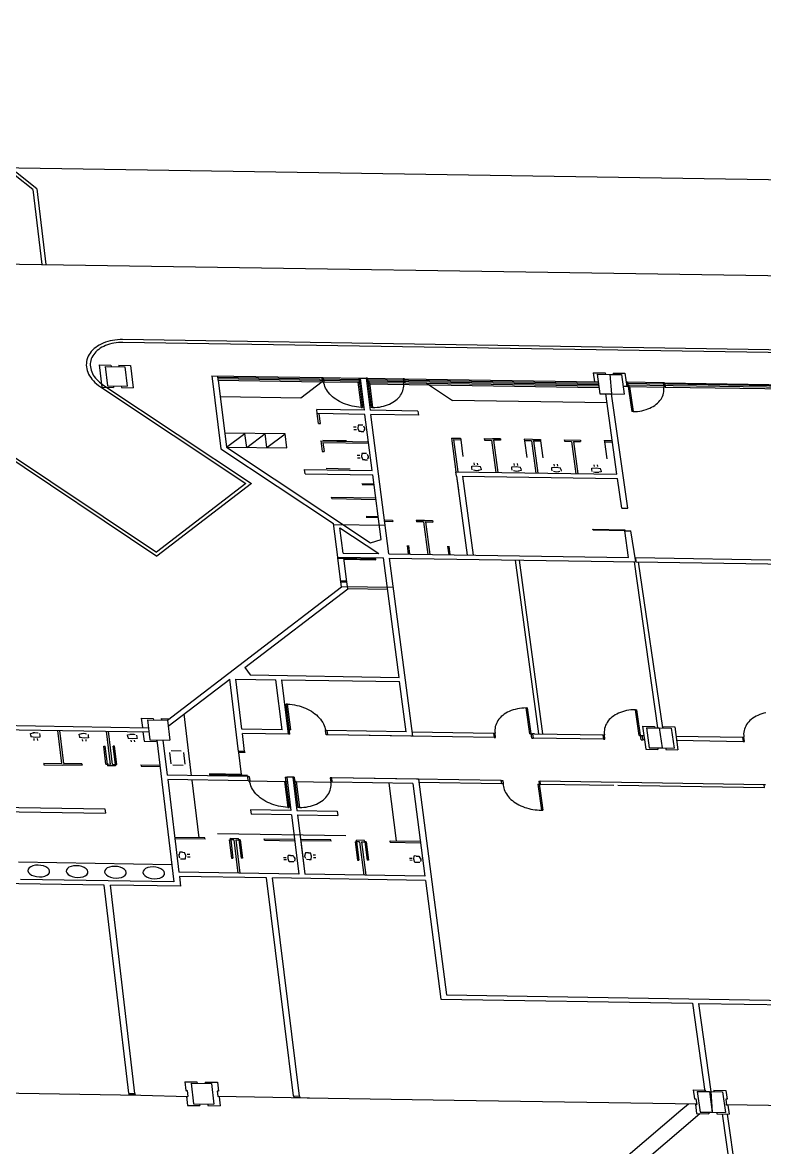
# Model space of a CAD drawing. Extents: x -68 to 264, y 51 to 115.
# Drawn here: x 102.49 to 123.13, y 83.66 to 114.93 of the extents above; entities that cross this region are included whole.
import ezdxf

# ---------------------------------------------------------------- set-up
doc = ezdxf.new("R2010")
doc.units = 0
doc.layers.get('0').update_dxf_attribs({"linetype": 'CONTINUOUS'})

msp = doc.modelspace()

# ---------------------------------------------------------------- linework, layer by layer
for p, q in [((102.782, 110.283), (96.931, 114.929)), ((102.888, 110.309), (97.071, 114.927)), ((82.286, 111.201), (155.725, 110.065)), ((102.782, 110.283), (103.027, 108.206)), ((102.888, 110.309), (103.137, 108.204)), ((82.523, 108.524), (156.248, 107.38)), ((97.222, 106.116), (106.228, 100.098)), ((97.294, 106.17), (106.214, 100.21)), ((104.739, 106.018), (104.681, 105.992)), ((104.8, 106.041), (104.739, 106.018)), ((104.863, 106.061), (104.8, 106.041)), ((104.928, 106.078), (104.863, 106.061)), ((104.995, 106.091), (104.928, 106.078)), ((105.032, 106.016), (104.972, 106.004)), ((105.063, 106.102), (104.995, 106.091)), ((105.094, 106.026), (105.032, 106.016)), ((105.133, 106.109), (105.063, 106.102)), ((105.157, 106.032), (105.094, 106.026)), ((105.204, 106.113), (105.133, 106.109)), ((105.221, 106.035), (105.157, 106.032)), ((105.276, 106.113), (105.204, 106.113)), ((105.285, 106.036), (105.221, 106.035)), ((131.702, 105.702), (105.276, 106.113)), ((131.714, 105.624), (105.285, 106.036)), ((104.342, 105.697), (104.318, 105.652)), ((104.371, 105.741), (104.342, 105.697)), ((104.404, 105.784), (104.371, 105.741)), ((104.441, 105.824), (104.404, 105.784)), ((104.482, 105.863), (104.441, 105.824)), ((104.471, 105.701), (104.445, 105.661)), ((104.5, 105.739), (104.471, 105.701)), ((104.526, 105.899), (104.482, 105.863)), ((104.533, 105.776), (104.5, 105.739)), ((104.575, 105.933), (104.526, 105.899)), ((104.57, 105.81), (104.533, 105.776)), ((104.611, 105.843), (104.57, 105.81)), ((104.626, 105.964), (104.575, 105.933)), ((104.654, 105.873), (104.611, 105.843)), ((104.681, 105.992), (104.626, 105.964)), ((104.701, 105.901), (104.654, 105.873)), ((104.75, 105.927), (104.701, 105.901)), ((104.802, 105.95), (104.75, 105.927)), ((104.856, 105.971), (104.802, 105.95)), ((104.913, 105.989), (104.856, 105.971)), ((104.972, 106.004), (104.913, 105.989)), ((104.267, 105.457), (104.266, 105.407)), ((104.266, 105.407), (104.27, 105.356)), ((104.273, 105.507), (104.267, 105.457)), ((104.283, 105.556), (104.273, 105.507)), ((104.298, 105.605), (104.283, 105.556)), ((104.318, 105.652), (104.298, 105.605)), ((104.377, 105.446), (104.376, 105.4)), ((104.376, 105.4), (104.38, 105.355)), ((104.383, 105.49), (104.377, 105.446)), ((104.392, 105.535), (104.383, 105.49)), ((104.405, 105.578), (104.392, 105.535)), ((104.423, 105.62), (104.405, 105.578)), ((104.445, 105.661), (104.423, 105.62)), ((104.619, 105.409), (104.949, 105.404)), ((104.619, 105.409), (104.693, 104.789)), ((104.949, 105.404), (104.953, 105.365)), ((105.169, 105.4), (105.173, 105.362)), ((105.169, 105.4), (105.498, 105.395)), ((105.498, 105.395), (105.573, 104.775)), ((104.27, 105.356), (104.278, 105.306)), ((104.278, 105.306), (104.291, 105.255)), ((104.291, 105.255), (104.309, 105.205)), ((104.309, 105.205), (104.331, 105.155)), ((104.331, 105.155), (104.358, 105.106)), ((104.358, 105.106), (104.389, 105.059)), ((104.38, 105.355), (104.387, 105.309)), ((104.387, 105.309), (104.399, 105.264)), ((104.399, 105.264), (104.415, 105.218)), ((104.415, 105.218), (104.435, 105.174)), ((104.435, 105.174), (104.459, 105.13)), ((104.459, 105.13), (104.487, 105.087)), ((104.487, 105.087), (104.519, 105.045)), ((104.788, 105.368), (104.854, 104.825)), ((104.788, 105.368), (105.338, 105.359)), ((105.338, 105.359), (105.404, 104.816)), ((107.756, 105.109), (108.008, 103.082)), ((107.756, 105.109), (110.814, 105.061)), ((107.935, 104.99), (107.921, 105.106)), ((118.364, 105.195), (118.4, 104.943)), ((118.364, 105.195), (118.694, 105.19)), ((118.469, 105.155), (118.545, 104.611)), ((118.469, 105.155), (118.821, 105.149)), ((118.694, 105.19), (118.7, 105.151)), ((118.821, 105.149), (119.151, 105.144)), ((118.821, 105.149), (118.875, 104.606)), ((118.914, 105.186), (119.244, 105.181)), ((118.914, 105.186), (118.92, 105.147)), ((119.151, 105.144), (119.227, 104.601)), ((119.244, 105.181), (119.296, 104.813)), ((104.389, 105.059), (104.424, 105.012)), ((104.424, 105.012), (104.463, 104.967)), ((104.463, 104.967), (104.507, 104.923)), ((104.507, 104.923), (104.553, 104.881)), ((104.519, 105.045), (104.554, 105.004)), ((104.553, 104.881), (104.604, 104.841)), ((104.554, 105.004), (104.593, 104.965)), ((104.593, 104.965), (104.635, 104.927)), ((104.604, 104.841), (104.657, 104.803)), ((104.635, 104.927), (104.68, 104.891)), ((104.657, 104.803), (108.702, 102.115)), ((104.68, 104.891), (104.729, 104.857)), ((104.693, 104.789), (105.023, 104.784)), ((104.729, 104.857), (108.858, 102.112)), ((104.854, 104.825), (105.404, 104.816)), ((105.019, 104.822), (105.023, 104.784)), ((105.239, 104.819), (105.243, 104.78)), ((105.243, 104.78), (105.573, 104.775)), ((107.926, 105.067), (111.886, 105.006)), ((107.931, 105.029), (111.891, 104.967)), ((107.935, 104.99), (108.167, 103.128)), ((107.935, 104.99), (110.829, 104.945)), ((110.829, 104.945), (110.228, 104.489)), ((110.814, 105.061), (110.829, 104.945)), ((110.814, 105.061), (110.852, 105.06)), ((110.829, 104.945), (110.867, 104.944)), ((110.852, 105.06), (111.842, 105.045)), ((110.852, 105.06), (110.867, 104.944)), ((110.867, 104.944), (111.819, 104.929)), ((110.875, 104.9), (110.867, 104.944)), ((110.887, 104.855), (110.875, 104.9)), ((110.902, 104.811), (110.887, 104.855)), ((110.922, 104.767), (110.902, 104.811)), ((110.946, 104.724), (110.922, 104.767)), ((111.819, 104.929), (111.91, 104.231)), ((111.819, 104.929), (111.896, 104.928)), ((111.842, 105.045), (111.948, 104.23)), ((111.842, 105.045), (111.881, 105.044)), ((111.881, 105.044), (112.046, 105.042)), ((111.881, 105.044), (111.997, 104.152)), ((112.084, 105.041), (112.046, 105.042)), ((112.046, 105.042), (112.162, 104.149)), ((112.051, 105.003), (118.504, 104.902)), ((112.056, 104.964), (118.509, 104.864)), ((112.138, 104.924), (112.061, 104.926)), ((112.066, 104.887), (118.52, 104.786)), ((112.084, 105.041), (113.074, 105.026)), ((112.084, 105.041), (112.191, 104.227)), ((112.138, 104.924), (113.09, 104.91)), ((112.138, 104.924), (112.229, 104.226)), ((113.113, 105.025), (113.074, 105.026)), ((113.074, 105.026), (113.09, 104.91)), ((113.081, 104.734), (113.089, 104.777)), ((113.089, 104.777), (113.093, 104.821)), ((113.094, 104.865), (113.09, 104.91)), ((113.128, 104.909), (113.09, 104.91)), ((113.093, 104.821), (113.094, 104.865)), ((113.113, 105.025), (118.499, 104.941)), ((113.113, 105.025), (113.128, 104.909)), ((113.128, 104.909), (118.515, 104.825)), ((113.728, 104.9), (114.45, 104.423)), ((119.296, 104.813), (119.197, 104.814)), ((119.318, 104.928), (119.28, 104.929)), ((127.942, 104.755), (119.285, 104.89)), ((127.948, 104.716), (119.291, 104.852)), ((119.373, 104.812), (119.296, 104.813)), ((120.309, 104.913), (119.318, 104.928)), ((119.318, 104.928), (119.433, 104.114)), ((119.373, 104.812), (120.325, 104.797)), ((119.373, 104.812), (119.472, 104.113)), ((120.347, 104.912), (120.309, 104.913)), ((120.309, 104.913), (120.325, 104.797)), ((120.33, 104.752), (120.325, 104.797)), ((120.364, 104.796), (120.325, 104.797)), ((120.347, 104.912), (127.936, 104.794)), ((120.347, 104.912), (120.364, 104.796)), ((120.364, 104.796), (127.954, 104.678)), ((110.228, 104.489), (107.993, 104.524)), ((110.973, 104.682), (110.946, 104.724)), ((111.003, 104.641), (110.973, 104.682)), ((111.038, 104.601), (111.003, 104.641)), ((111.075, 104.562), (111.038, 104.601)), ((111.116, 104.525), (111.075, 104.562)), ((111.16, 104.489), (111.116, 104.525)), ((111.206, 104.456), (111.16, 104.489)), ((111.256, 104.424), (111.206, 104.456)), ((112.877, 104.429), (112.915, 104.462)), ((112.915, 104.462), (112.95, 104.496)), ((112.95, 104.496), (112.981, 104.532)), ((112.981, 104.532), (113.008, 104.57)), ((113.008, 104.57), (113.032, 104.609)), ((113.032, 104.609), (113.052, 104.65)), ((113.052, 104.65), (113.069, 104.691)), ((113.069, 104.691), (113.081, 104.734)), ((118.545, 104.611), (118.875, 104.606)), ((119.023, 102.37), (118.71, 104.609)), ((119.321, 101.428), (118.875, 104.606)), ((118.875, 104.606), (119.227, 104.601)), ((120.22, 104.419), (120.248, 104.457)), ((120.248, 104.457), (120.271, 104.496)), ((120.271, 104.496), (120.291, 104.537)), ((120.291, 104.537), (120.307, 104.578)), ((120.307, 104.578), (120.318, 104.621)), ((120.318, 104.621), (120.326, 104.664)), ((120.326, 104.664), (120.33, 104.708)), ((120.33, 104.708), (120.33, 104.752)), ((110.69, 104.056), (110.675, 104.172)), ((111.997, 104.152), (110.675, 104.172)), ((111.307, 104.394), (111.256, 104.424)), ((111.361, 104.366), (111.307, 104.394)), ((111.417, 104.341), (111.361, 104.366)), ((111.475, 104.318), (111.417, 104.341)), ((111.535, 104.298), (111.475, 104.318)), ((111.595, 104.28), (111.535, 104.298)), ((111.657, 104.264), (111.595, 104.28)), ((111.72, 104.252), (111.657, 104.264)), ((111.783, 104.242), (111.72, 104.252)), ((111.846, 104.235), (111.783, 104.242)), ((111.91, 104.231), (111.846, 104.235)), ((111.91, 104.231), (111.948, 104.23)), ((113.484, 104.128), (112.162, 104.149)), ((112.229, 104.226), (112.191, 104.227)), ((112.229, 104.226), (112.292, 104.228)), ((112.292, 104.228), (112.354, 104.233)), ((112.354, 104.233), (112.415, 104.241)), ((112.415, 104.241), (112.474, 104.252)), ((112.474, 104.252), (112.532, 104.265)), ((112.532, 104.265), (112.589, 104.281)), ((112.589, 104.281), (112.643, 104.3)), ((112.643, 104.3), (112.695, 104.321)), ((112.695, 104.321), (112.745, 104.345)), ((112.745, 104.345), (112.792, 104.371)), ((112.792, 104.371), (112.836, 104.399)), ((112.836, 104.399), (112.877, 104.429)), ((118.745, 104.356), (114.45, 104.423)), ((119.657, 104.128), (119.717, 104.139)), ((119.717, 104.139), (119.775, 104.152)), ((119.775, 104.152), (119.831, 104.168)), ((119.831, 104.168), (119.885, 104.187)), ((119.885, 104.187), (119.937, 104.208)), ((119.937, 104.208), (119.986, 104.232)), ((119.986, 104.232), (120.033, 104.258)), ((120.033, 104.258), (120.077, 104.286)), ((120.077, 104.286), (120.118, 104.316)), ((120.118, 104.316), (120.155, 104.349)), ((120.155, 104.349), (120.19, 104.383)), ((120.19, 104.383), (120.22, 104.419)), ((110.725, 103.785), (110.69, 104.056)), ((112.012, 104.035), (110.69, 104.056)), ((110.78, 103.784), (110.745, 104.055)), ((112.215, 102.476), (112.012, 104.035)), ((112.682, 100.161), (112.177, 104.032)), ((113.5, 104.012), (112.177, 104.032)), ((113.484, 104.128), (113.5, 104.012)), ((119.472, 104.113), (119.433, 104.114)), ((119.472, 104.113), (119.535, 104.115)), ((119.535, 104.115), (119.596, 104.12)), ((119.596, 104.12), (119.657, 104.128)), ((109.795, 103.492), (108.119, 103.518)), ((108.167, 103.128), (108.677, 103.509)), ((108.726, 103.12), (108.677, 103.509)), ((110.725, 103.785), (110.78, 103.784)), ((111.77, 103.679), (111.7, 103.68)), ((111.708, 103.617), (111.778, 103.616)), ((111.827, 103.734), (111.82, 103.647)), ((111.82, 103.647), (111.85, 103.559)), ((111.883, 103.733), (111.827, 103.734)), ((111.905, 103.558), (111.85, 103.559)), ((111.959, 103.732), (111.883, 103.733)), ((111.905, 103.558), (111.981, 103.557)), ((112.01, 103.644), (111.985, 103.704)), ((111.99, 103.581), (112.01, 103.644)), ((112.01, 103.644), (111.997, 103.684)), ((112.007, 103.604), (112.01, 103.644)), ((108.726, 103.12), (109.236, 103.5)), ((109.285, 103.111), (109.236, 103.5)), ((109.285, 103.111), (109.795, 103.492)), ((109.845, 103.102), (109.795, 103.492)), ((110.788, 103.297), (110.825, 103.006)), ((110.788, 103.297), (112.111, 103.276)), ((110.84, 103.317), (111.502, 103.306)), ((110.848, 103.257), (110.88, 103.005)), ((110.848, 103.257), (112.116, 103.237)), ((114.42, 103.376), (114.545, 102.44)), ((114.42, 103.376), (114.672, 103.372)), ((114.48, 103.336), (114.6, 102.439)), ((114.48, 103.336), (114.678, 103.333)), ((114.672, 103.372), (114.678, 103.333)), ((114.678, 103.333), (114.74, 102.865)), ((115.334, 103.362), (115.559, 103.358)), ((115.334, 103.362), (115.339, 103.323)), ((115.339, 103.323), (115.536, 103.32)), ((115.536, 103.32), (115.658, 102.422)), ((115.783, 103.355), (115.559, 103.358)), ((115.591, 103.319), (115.713, 102.421)), ((115.789, 103.316), (115.591, 103.319)), ((115.783, 103.355), (115.789, 103.316)), ((116.67, 103.341), (116.445, 103.344)), ((116.445, 103.344), (116.45, 103.305)), ((116.648, 103.302), (116.45, 103.305)), ((116.45, 103.305), (116.514, 102.837)), ((116.648, 103.302), (116.77, 102.405)), ((116.67, 103.341), (116.895, 103.337)), ((116.703, 103.301), (116.825, 102.404)), ((116.703, 103.301), (116.9, 103.298)), ((116.895, 103.337), (116.9, 103.298)), ((116.9, 103.298), (116.964, 102.83)), ((117.556, 103.327), (118.006, 103.32)), ((117.556, 103.327), (117.562, 103.288)), ((117.562, 103.288), (117.759, 103.285)), ((117.759, 103.285), (117.883, 102.387)), ((117.814, 103.284), (117.938, 102.386)), ((117.814, 103.284), (118.011, 103.281)), ((118.006, 103.32), (118.011, 103.281)), ((118.668, 103.309), (118.673, 103.271)), ((118.668, 103.309), (118.892, 103.306)), ((118.673, 103.271), (118.738, 102.803)), ((118.673, 103.271), (118.898, 103.267)), ((108.008, 103.082), (111.137, 101.004)), ((108.167, 103.128), (112.17, 100.47)), ((108.167, 103.128), (109.845, 103.102)), ((110.825, 103.006), (110.88, 103.005)), ((111.872, 102.893), (111.802, 102.894)), ((111.929, 102.949), (111.922, 102.861)), ((111.985, 102.948), (111.929, 102.949)), ((112.061, 102.946), (111.985, 102.948)), ((112.112, 102.858), (112.087, 102.919)), ((112.112, 102.858), (112.099, 102.898)), ((111.81, 102.832), (111.88, 102.831)), ((111.922, 102.861), (111.952, 102.774)), ((112.007, 102.773), (111.952, 102.774)), ((112.007, 102.773), (112.084, 102.772)), ((112.093, 102.796), (112.112, 102.858)), ((112.109, 102.819), (112.112, 102.858)), ((114.984, 102.592), (115.106, 102.603)), ((114.989, 102.552), (114.984, 102.592)), ((115.057, 102.636), (115.051, 102.685)), ((115.106, 102.603), (115.231, 102.588)), ((115.139, 102.684), (115.146, 102.635)), ((115.237, 102.548), (115.231, 102.588)), ((116.096, 102.574), (116.218, 102.585)), ((116.102, 102.535), (116.096, 102.574)), ((116.17, 102.619), (116.163, 102.668)), ((116.218, 102.585), (116.344, 102.57)), ((116.251, 102.667), (116.258, 102.617)), ((116.349, 102.531), (116.344, 102.57)), ((117.209, 102.557), (117.331, 102.568)), ((117.282, 102.601), (117.275, 102.651)), ((117.331, 102.568), (117.456, 102.553)), ((117.363, 102.649), (117.37, 102.6)), ((118.394, 102.584), (118.387, 102.633)), ((118.476, 102.632), (118.483, 102.583)), ((110.338, 102.505), (112.215, 102.476)), ((110.353, 102.388), (110.338, 102.505)), ((110.353, 102.388), (112.23, 102.359)), ((110.94, 102.537), (111.603, 102.526)), ((112.465, 100.555), (112.23, 102.359)), ((114.545, 102.44), (119.023, 102.37)), ((114.561, 102.322), (114.545, 102.44)), ((114.561, 102.322), (114.613, 101.931)), ((114.561, 102.322), (114.854, 100.127)), ((114.726, 102.32), (119.04, 102.252)), ((114.726, 102.32), (115.02, 100.125)), ((114.996, 102.498), (114.989, 102.552)), ((115.124, 102.468), (115.037, 102.482)), ((115.124, 102.468), (115.067, 102.475)), ((115.244, 102.495), (115.124, 102.468)), ((115.179, 102.473), (115.124, 102.468)), ((115.237, 102.548), (115.244, 102.495)), ((116.109, 102.481), (116.102, 102.535)), ((116.236, 102.451), (116.15, 102.464)), ((116.236, 102.451), (116.179, 102.457)), ((116.356, 102.477), (116.236, 102.451)), ((116.292, 102.456), (116.236, 102.451)), ((116.349, 102.531), (116.356, 102.477)), ((117.214, 102.517), (117.209, 102.557)), ((117.221, 102.464), (117.214, 102.517)), ((117.349, 102.434), (117.262, 102.447)), ((117.349, 102.434), (117.292, 102.44)), ((117.436, 102.452), (117.349, 102.434)), ((117.405, 102.438), (117.349, 102.434)), ((117.461, 102.514), (117.456, 102.553)), ((117.461, 102.514), (117.469, 102.46)), ((118.321, 102.54), (118.443, 102.55)), ((118.327, 102.5), (118.321, 102.54)), ((118.334, 102.446), (118.327, 102.5)), ((118.462, 102.416), (118.375, 102.43)), ((118.462, 102.416), (118.405, 102.422)), ((118.443, 102.55), (118.568, 102.536)), ((118.581, 102.442), (118.462, 102.416)), ((118.517, 102.421), (118.462, 102.416)), ((118.574, 102.496), (118.568, 102.536)), ((118.574, 102.496), (118.581, 102.442)), ((108.702, 102.115), (106.214, 100.21)), ((108.858, 102.112), (106.228, 100.098)), ((112.265, 102.097), (111.931, 102.102)), ((112.268, 102.074), (111.934, 102.079)), ((119.155, 101.431), (119.04, 102.252)), ((111.091, 101.694), (111.086, 101.733)), ((111.086, 101.733), (112.314, 101.714)), ((111.091, 101.694), (112.32, 101.674)), ((119.155, 101.431), (119.321, 101.428)), ((111.257, 100.066), (111.137, 101.004)), ((112.383, 101.189), (112.049, 101.194)), ((112.386, 101.165), (112.052, 101.17)), ((112.559, 101.104), (112.785, 101.1)), ((112.565, 101.064), (112.79, 101.061)), ((112.785, 101.1), (112.79, 101.061)), ((113.669, 101.086), (113.443, 101.09)), ((113.443, 101.09), (113.448, 101.051)), ((113.646, 101.048), (113.448, 101.051)), ((113.646, 101.048), (113.765, 100.144)), ((113.669, 101.086), (113.894, 101.083)), ((113.701, 101.047), (113.821, 100.143)), ((113.701, 101.047), (113.899, 101.044)), ((113.894, 101.083), (113.899, 101.044)), ((111.141, 100.976), (112.579, 100.953)), ((111.318, 100.884), (112.399, 100.166)), ((111.408, 100.181), (111.318, 100.884)), ((118.357, 100.817), (118.354, 100.841)), ((118.354, 100.841), (119.239, 100.827)), ((119.242, 100.803), (118.357, 100.817)), ((119.239, 100.827), (119.242, 100.803)), ((119.347, 100.057), (119.242, 100.803)), ((119.242, 100.803), (119.408, 100.801)), ((119.552, 99.936), (119.408, 100.801)), ((112.17, 100.47), (112.465, 100.555)), ((113.229, 100.153), (113.198, 100.39)), ((113.262, 100.152), (113.231, 100.389)), ((111.257, 100.066), (112.532, 100.046)), ((111.261, 100.038), (111.257, 100.066)), ((111.408, 100.181), (112.399, 100.166)), ((112.682, 100.161), (119.347, 100.057)), ((114.355, 100.135), (114.324, 100.372)), ((114.388, 100.135), (114.357, 100.372)), ((111.345, 99.381), (111.261, 100.038)), ((111.261, 100.038), (112.313, 100.022)), ((111.431, 100.008), (111.424, 100.063)), ((111.512, 99.378), (111.427, 100.036)), ((111.431, 100.008), (112.316, 99.994)), ((112.316, 99.994), (112.313, 100.022)), ((112.964, 96.726), (112.532, 100.046)), ((113.343, 95.092), (112.698, 100.043)), ((112.698, 100.043), (119.552, 99.936)), ((116.854, 95.156), (116.199, 99.988)), ((116.965, 95.154), (116.31, 99.987)), ((120.16, 95.322), (119.513, 99.936)), ((119.535, 100.054), (128.685, 99.91)), ((119.535, 100.054), (119.552, 99.936)), ((119.552, 99.936), (133.316, 99.72)), ((120.299, 95.32), (119.624, 99.935)), ((106.524, 95.538), (111.363, 99.239)), ((108.677, 97), (111.536, 99.187)), ((111.345, 99.381), (111.342, 99.408)), ((111.342, 99.408), (111.508, 99.406)), ((111.363, 99.239), (111.345, 99.381)), ((111.345, 99.381), (111.512, 99.378)), ((112.805, 99.223), (111.363, 99.239)), ((111.512, 99.378), (111.508, 99.406)), ((111.536, 99.187), (111.512, 99.378)), ((112.646, 99.17), (111.536, 99.187)), ((108.677, 97), (108.824, 96.792)), ((106.545, 95.369), (108.254, 96.676)), ((108.502, 94.666), (108.254, 96.676)), ((108.42, 96.679), (109.533, 96.662)), ((108.592, 95.286), (108.42, 96.679)), ((108.824, 96.792), (112.964, 96.726)), ((109.708, 95.269), (109.533, 96.662)), ((109.89, 95.146), (109.7, 96.659)), ((109.7, 96.659), (112.979, 96.607)), ((113.161, 95.214), (112.979, 96.607)), ((106.977, 95.708), (107.185, 93.993)), ((109.929, 95.146), (109.824, 95.982)), ((109.863, 95.981), (109.824, 95.982)), ((109.863, 95.981), (109.927, 95.977)), ((109.953, 95.265), (109.863, 95.981)), ((109.927, 95.977), (109.992, 95.97)), ((109.992, 95.97), (110.055, 95.96)), ((110.055, 95.96), (110.119, 95.947)), ((110.119, 95.947), (110.181, 95.931)), ((110.181, 95.931), (110.243, 95.913)), ((110.243, 95.913), (110.303, 95.892)), ((110.303, 95.892), (110.361, 95.869)), ((110.361, 95.869), (110.418, 95.843)), ((110.418, 95.843), (110.473, 95.814)), ((110.473, 95.814), (110.525, 95.784)), ((110.525, 95.784), (110.575, 95.751)), ((110.575, 95.751), (110.622, 95.717)), ((110.622, 95.717), (110.666, 95.68)), ((115.887, 95.699), (115.846, 95.668)), ((115.932, 95.728), (115.887, 95.699)), ((115.979, 95.755), (115.932, 95.728)), ((116.029, 95.779), (115.979, 95.755)), ((116.082, 95.801), (116.029, 95.779)), ((116.137, 95.82), (116.082, 95.801)), ((116.194, 95.836), (116.137, 95.82)), ((116.253, 95.85), (116.194, 95.836)), ((116.313, 95.861), (116.253, 95.85)), ((116.374, 95.869), (116.313, 95.861)), ((116.437, 95.874), (116.374, 95.869)), ((116.5, 95.876), (116.437, 95.874)), ((116.5, 95.876), (116.539, 95.876)), ((116.597, 95.16), (116.5, 95.876)), ((116.652, 95.039), (116.539, 95.876)), ((119.018, 95.707), (118.97, 95.68)), ((119.068, 95.731), (119.018, 95.707)), ((119.12, 95.753), (119.068, 95.731)), ((119.175, 95.772), (119.12, 95.753)), ((119.232, 95.788), (119.175, 95.772)), ((119.29, 95.802), (119.232, 95.788)), ((119.351, 95.813), (119.29, 95.802)), ((119.412, 95.821), (119.351, 95.813)), ((119.475, 95.826), (119.412, 95.821)), ((119.538, 95.828), (119.475, 95.826)), ((119.538, 95.828), (119.577, 95.828)), ((119.638, 95.112), (119.538, 95.828)), ((119.694, 94.991), (119.577, 95.828)), ((122.995, 95.692), (122.943, 95.67)), ((123.05, 95.711), (122.995, 95.692)), ((123.107, 95.727), (123.05, 95.711)), ((123.165, 95.741), (123.107, 95.727)), ((92.613, 95.539), (105.993, 95.327)), ((105.795, 95.589), (106.129, 95.584)), ((105.795, 95.589), (105.826, 95.33)), ((105.967, 95.547), (106.034, 94.988)), ((105.967, 95.547), (106.524, 95.538)), ((106.129, 95.584), (106.134, 95.544)), ((106.352, 95.58), (106.357, 95.54)), ((106.352, 95.58), (106.566, 95.577)), ((106.524, 95.538), (106.592, 94.98)), ((110.666, 95.68), (110.708, 95.642)), ((110.708, 95.642), (110.746, 95.602)), ((110.746, 95.602), (110.78, 95.561)), ((110.78, 95.561), (110.811, 95.519)), ((110.811, 95.519), (110.839, 95.475)), ((110.839, 95.475), (110.863, 95.431)), ((110.863, 95.431), (110.882, 95.386)), ((110.882, 95.386), (110.898, 95.341)), ((115.653, 95.399), (115.64, 95.356)), ((115.669, 95.442), (115.653, 95.399)), ((115.689, 95.484), (115.669, 95.442)), ((115.713, 95.524), (115.689, 95.484)), ((115.741, 95.562), (115.713, 95.524)), ((115.772, 95.599), (115.741, 95.562)), ((115.807, 95.635), (115.772, 95.599)), ((115.846, 95.668), (115.807, 95.635)), ((118.708, 95.394), (118.692, 95.351)), ((118.729, 95.435), (118.708, 95.394)), ((118.752, 95.476), (118.729, 95.435)), ((118.78, 95.514), (118.752, 95.476)), ((118.811, 95.551), (118.78, 95.514)), ((118.846, 95.587), (118.811, 95.551)), ((118.884, 95.62), (118.846, 95.587)), ((118.926, 95.651), (118.884, 95.62)), ((118.97, 95.68), (118.926, 95.651)), ((122.629, 95.414), (122.605, 95.374)), ((122.656, 95.453), (122.629, 95.414)), ((122.687, 95.49), (122.656, 95.453)), ((122.722, 95.525), (122.687, 95.49)), ((122.76, 95.559), (122.722, 95.525)), ((122.801, 95.59), (122.76, 95.559)), ((122.846, 95.619), (122.801, 95.59)), ((122.893, 95.646), (122.846, 95.619)), ((122.943, 95.67), (122.893, 95.646)), ((100.682, 95.292), (106.008, 95.208)), ((102.716, 95.167), (102.838, 95.194)), ((102.723, 95.112), (102.716, 95.167)), ((102.723, 95.112), (102.727, 95.072)), ((102.854, 95.057), (102.727, 95.072)), ((102.782, 95.189), (102.838, 95.194)), ((102.838, 95.194), (102.895, 95.188)), ((102.838, 95.194), (102.925, 95.18)), ((102.977, 95.068), (102.854, 95.057)), ((102.966, 95.163), (102.972, 95.108)), ((102.972, 95.108), (102.977, 95.068)), ((103.584, 94.33), (103.477, 95.248)), ((103.64, 94.329), (103.533, 95.247)), ((104.065, 95.146), (104.187, 95.173)), ((104.072, 95.091), (104.065, 95.146)), ((104.072, 95.091), (104.076, 95.051)), ((104.131, 95.168), (104.187, 95.173)), ((104.187, 95.173), (104.244, 95.166)), ((104.187, 95.173), (104.274, 95.159)), ((104.315, 95.142), (104.322, 95.087)), ((104.322, 95.087), (104.326, 95.047)), ((104.935, 94.308), (104.826, 95.227)), ((104.991, 94.307), (104.882, 95.226)), ((105.415, 95.125), (105.536, 95.151)), ((105.421, 95.07), (105.415, 95.125)), ((105.421, 95.07), (105.426, 95.029)), ((105.48, 95.147), (105.536, 95.151)), ((105.536, 95.151), (105.594, 95.145)), ((105.536, 95.151), (105.623, 95.138)), ((105.664, 95.121), (105.671, 95.066)), ((105.671, 95.066), (105.676, 95.025)), ((105.84, 95.21), (105.871, 94.951)), ((109.708, 95.269), (108.592, 95.286)), ((108.669, 94.664), (108.607, 95.167)), ((109.89, 95.146), (108.607, 95.167)), ((109.953, 95.265), (109.875, 95.266)), ((109.929, 95.146), (109.89, 95.146)), ((110.898, 95.341), (110.91, 95.295)), ((110.91, 95.295), (110.918, 95.25)), ((110.957, 95.249), (110.918, 95.25)), ((110.933, 95.13), (110.918, 95.25)), ((110.972, 95.129), (110.933, 95.13)), ((113.161, 95.214), (110.957, 95.249)), ((110.957, 95.249), (110.972, 95.129)), ((113.343, 95.092), (110.972, 95.129)), ((115.609, 95.056), (110.972, 95.129)), ((113.328, 95.211), (115.593, 95.176)), ((115.593, 95.176), (115.632, 95.175)), ((115.593, 95.176), (115.609, 95.056)), ((115.632, 95.311), (115.628, 95.266)), ((115.628, 95.266), (115.628, 95.221)), ((115.628, 95.221), (115.632, 95.175)), ((115.64, 95.356), (115.632, 95.311)), ((115.648, 95.055), (115.632, 95.175)), ((116.597, 95.16), (116.675, 95.159)), ((116.731, 95.158), (116.675, 95.159)), ((116.675, 95.159), (116.691, 95.039)), ((116.731, 95.158), (118.634, 95.128)), ((118.634, 95.128), (118.673, 95.127)), ((118.634, 95.128), (118.65, 95.008)), ((118.672, 95.263), (118.668, 95.218)), ((118.668, 95.218), (118.669, 95.173)), ((118.669, 95.173), (118.673, 95.127)), ((118.68, 95.308), (118.672, 95.263)), ((118.689, 95.007), (118.673, 95.127)), ((118.692, 95.351), (118.68, 95.308)), ((119.638, 95.112), (119.716, 95.11)), ((119.716, 95.11), (119.772, 95.11)), ((119.716, 95.11), (119.741, 94.991)), ((119.736, 95.369), (119.825, 94.73)), ((119.736, 95.369), (120.071, 95.363)), ((119.842, 95.327), (119.92, 94.769)), ((119.842, 95.327), (120.199, 95.322)), ((120.071, 95.363), (120.076, 95.324)), ((120.199, 95.322), (120.534, 95.316)), ((120.199, 95.322), (120.277, 94.763)), ((120.294, 95.36), (120.628, 95.355)), ((120.294, 95.36), (120.299, 95.32)), ((120.534, 95.316), (120.612, 94.758)), ((120.628, 95.355), (120.718, 94.716)), ((120.665, 95.095), (122.512, 95.066)), ((122.512, 95.066), (122.551, 95.066)), ((122.512, 95.066), (122.529, 94.947)), ((122.55, 95.202), (122.546, 95.157)), ((122.546, 95.157), (122.547, 95.111)), ((122.547, 95.111), (122.551, 95.066)), ((122.558, 95.246), (122.55, 95.202)), ((122.568, 94.946), (122.551, 95.066)), ((122.569, 95.29), (122.558, 95.246)), ((122.585, 95.333), (122.569, 95.29)), ((122.605, 95.374), (122.585, 95.333)), ((102.819, 94.974), (102.813, 95.024)), ((102.902, 95.023), (102.908, 94.972)), ((104.203, 95.036), (104.076, 95.051)), ((104.168, 94.952), (104.162, 95.003)), ((104.326, 95.047), (104.203, 95.036)), ((104.252, 95.001), (104.257, 94.951)), ((104.752, 94.817), (104.791, 94.816)), ((104.812, 94.31), (104.752, 94.817)), ((104.851, 94.309), (104.791, 94.816)), ((105.053, 94.812), (105.014, 94.813)), ((105.074, 94.306), (105.014, 94.813)), ((105.113, 94.305), (105.053, 94.812)), ((105.552, 95.014), (105.426, 95.029)), ((105.518, 94.931), (105.512, 94.981)), ((105.676, 95.025), (105.552, 95.014)), ((105.601, 94.98), (105.607, 94.93)), ((105.871, 94.951), (106.206, 94.946)), ((106.034, 94.988), (106.592, 94.98)), ((106.229, 94.985), (106.206, 94.946)), ((106.229, 94.985), (106.703, 91.043)), ((106.397, 94.983), (106.515, 94.004)), ((115.609, 95.056), (115.648, 95.055)), ((116.652, 95.039), (116.691, 95.039)), ((118.65, 95.008), (116.691, 95.039)), ((118.65, 95.008), (118.689, 95.007)), ((119.694, 94.991), (119.741, 94.991)), ((119.789, 94.99), (119.741, 94.991)), ((119.92, 94.769), (120.277, 94.763)), ((120.154, 94.765), (120.16, 94.725)), ((120.277, 94.763), (120.612, 94.758)), ((120.378, 94.761), (120.383, 94.722)), ((120.682, 94.976), (122.529, 94.947)), ((122.529, 94.947), (122.568, 94.946)), ((106.577, 94.641), (106.616, 94.321)), ((106.907, 94.676), (106.628, 94.68)), ((106.968, 94.635), (107.007, 94.315)), ((108.669, 94.664), (108.502, 94.666)), ((108.502, 94.666), (108.505, 94.638)), ((108.581, 94.027), (108.505, 94.638)), ((108.673, 94.636), (108.505, 94.638)), ((108.669, 94.664), (108.673, 94.636)), ((119.825, 94.73), (120.16, 94.725)), ((120.383, 94.722), (120.718, 94.716)), ((103.082, 94.337), (103.087, 94.297)), ((103.082, 94.337), (103.584, 94.33)), ((103.087, 94.297), (103.616, 94.289)), ((104.146, 94.281), (103.616, 94.289)), ((104.142, 94.321), (103.64, 94.329)), ((104.142, 94.321), (104.146, 94.281)), ((104.812, 94.31), (104.851, 94.309)), ((104.935, 94.308), (104.851, 94.309)), ((104.851, 94.309), (104.856, 94.269)), ((105.079, 94.266), (104.856, 94.269)), ((104.991, 94.307), (105.074, 94.306)), ((105.074, 94.306), (105.079, 94.266)), ((105.113, 94.305), (105.074, 94.306)), ((105.784, 94.295), (105.788, 94.255)), ((105.784, 94.295), (106.313, 94.286)), ((105.788, 94.255), (106.318, 94.246)), ((106.956, 94.276), (106.676, 94.281)), ((108.755, 93.968), (106.515, 94.004)), ((106.529, 93.884), (106.839, 91.312)), ((108.77, 93.848), (106.529, 93.884)), ((107.2, 93.873), (107.395, 92.268)), ((108.581, 94.027), (107.688, 94.041)), ((107.688, 94.041), (107.691, 94.013)), ((108.752, 93.996), (107.691, 94.013)), ((108.581, 94.027), (108.588, 93.971)), ((108.752, 93.996), (108.755, 93.968)), ((108.755, 93.968), (108.794, 93.968)), ((108.77, 93.848), (108.755, 93.968)), ((108.77, 93.848), (108.809, 93.847)), ((108.794, 93.968), (108.809, 93.847)), ((108.809, 93.847), (109.776, 93.832)), ((108.817, 93.801), (108.809, 93.847)), ((109.776, 93.832), (109.866, 93.111)), ((109.776, 93.832), (109.854, 93.831)), ((109.8, 93.952), (109.905, 93.111)), ((109.8, 93.952), (109.839, 93.951)), ((109.839, 93.951), (109.955, 93.029)), ((110.007, 93.948), (109.839, 93.951)), ((110.046, 93.948), (110.007, 93.948)), ((110.007, 93.948), (110.123, 93.027)), ((110.1, 93.827), (110.022, 93.828)), ((110.046, 93.948), (110.152, 93.107)), ((110.1, 93.827), (111.067, 93.812)), ((110.1, 93.827), (110.191, 93.106)), ((111.091, 93.931), (111.052, 93.932)), ((111.052, 93.932), (111.067, 93.812)), ((111.071, 93.766), (111.067, 93.812)), ((111.106, 93.811), (111.067, 93.812)), ((113.5, 93.893), (111.091, 93.931)), ((111.106, 93.811), (111.091, 93.931)), ((115.806, 93.856), (111.091, 93.931)), ((113.5, 93.893), (114.282, 87.898)), ((113.51, 93.813), (115.817, 93.776)), ((115.806, 93.856), (115.845, 93.856)), ((115.817, 93.776), (115.806, 93.856)), ((115.845, 93.856), (115.856, 93.776)), ((116.851, 93.84), (116.89, 93.839)), ((116.851, 93.84), (116.96, 93.038)), ((123.115, 93.741), (116.89, 93.839)), ((116.901, 93.759), (116.89, 93.839)), ((108.829, 93.756), (108.817, 93.801)), ((108.845, 93.71), (108.829, 93.756)), ((108.864, 93.665), (108.845, 93.71)), ((108.888, 93.62), (108.864, 93.665)), ((108.915, 93.577), (108.888, 93.62)), ((108.947, 93.534), (108.915, 93.577)), ((108.981, 93.493), (108.947, 93.534)), ((110.984, 93.461), (111.008, 93.502)), ((111.008, 93.502), (111.029, 93.543)), ((111.029, 93.543), (111.045, 93.586)), ((111.045, 93.586), (111.058, 93.63)), ((111.058, 93.63), (111.066, 93.675)), ((111.066, 93.675), (111.071, 93.72)), ((111.071, 93.72), (111.071, 93.766)), ((113.348, 93.776), (111.106, 93.811)), ((112.677, 93.786), (112.884, 92.181)), ((113.348, 93.776), (113.683, 91.203)), ((115.817, 93.776), (115.856, 93.776)), ((115.856, 93.776), (115.858, 93.734)), ((115.858, 93.734), (115.864, 93.692)), ((115.864, 93.692), (115.873, 93.65)), ((115.873, 93.65), (115.886, 93.608)), ((115.886, 93.608), (115.903, 93.567)), ((115.903, 93.567), (115.924, 93.526)), ((115.924, 93.526), (115.947, 93.486)), ((116.823, 93.76), (116.901, 93.759)), ((116.823, 93.76), (116.921, 93.039)), ((116.901, 93.759), (118.933, 93.727)), ((119.045, 93.725), (123.127, 93.661)), ((123.154, 93.74), (123.115, 93.741)), ((123.127, 93.661), (123.115, 93.741)), ((109.019, 93.453), (108.981, 93.493)), ((109.061, 93.415), (109.019, 93.453)), ((109.105, 93.378), (109.061, 93.415)), ((109.152, 93.343), (109.105, 93.378)), ((109.202, 93.31), (109.152, 93.343)), ((109.255, 93.279), (109.202, 93.31)), ((109.31, 93.251), (109.255, 93.279)), ((109.366, 93.225), (109.31, 93.251)), ((109.425, 93.201), (109.366, 93.225)), ((109.485, 93.18), (109.425, 93.201)), ((110.611, 93.182), (110.664, 93.204)), ((110.664, 93.204), (110.715, 93.229)), ((110.715, 93.229), (110.763, 93.255)), ((110.763, 93.255), (110.808, 93.285)), ((110.808, 93.285), (110.85, 93.316)), ((110.85, 93.316), (110.888, 93.35)), ((110.888, 93.35), (110.924, 93.385)), ((110.924, 93.385), (110.955, 93.422)), ((110.955, 93.422), (110.984, 93.461)), ((115.947, 93.486), (115.975, 93.446)), ((115.975, 93.446), (116.005, 93.408)), ((116.005, 93.408), (116.039, 93.371)), ((116.039, 93.371), (116.075, 93.335)), ((116.075, 93.335), (116.115, 93.301)), ((116.115, 93.301), (116.157, 93.268)), ((116.157, 93.268), (116.202, 93.237)), ((116.202, 93.237), (116.249, 93.208)), ((116.249, 93.208), (116.298, 93.181)), ((100.77, 93.015), (104.798, 92.951)), ((100.924, 93.132), (104.784, 93.071)), ((104.784, 93.071), (104.798, 92.951)), ((109.955, 93.029), (108.836, 93.047)), ((108.836, 93.047), (108.851, 92.927)), ((109.97, 92.909), (108.851, 92.927)), ((109.547, 93.161), (109.485, 93.18)), ((109.61, 93.146), (109.547, 93.161)), ((109.673, 93.133), (109.61, 93.146)), ((109.737, 93.123), (109.673, 93.133)), ((109.802, 93.116), (109.737, 93.123)), ((109.866, 93.111), (109.802, 93.116)), ((109.866, 93.111), (109.905, 93.111)), ((109.97, 92.909), (110.176, 91.259)), ((110.123, 93.027), (111.242, 93.009)), ((110.138, 92.906), (110.345, 91.257)), ((110.138, 92.906), (111.257, 92.888)), ((110.191, 93.106), (110.152, 93.107)), ((110.191, 93.106), (110.255, 93.108)), ((110.255, 93.108), (110.317, 93.114)), ((110.317, 93.114), (110.379, 93.122)), ((110.379, 93.122), (110.44, 93.133)), ((110.44, 93.133), (110.499, 93.146)), ((110.499, 93.146), (110.556, 93.163)), ((110.556, 93.163), (110.611, 93.182)), ((111.242, 93.009), (111.257, 92.888)), ((116.298, 93.181), (116.349, 93.156)), ((116.349, 93.156), (116.402, 93.133)), ((116.402, 93.133), (116.457, 93.113)), ((116.457, 93.113), (116.512, 93.095)), ((116.512, 93.095), (116.569, 93.079)), ((116.569, 93.079), (116.627, 93.066)), ((116.627, 93.066), (116.685, 93.055)), ((116.685, 93.055), (116.744, 93.047)), ((116.744, 93.047), (116.803, 93.042)), ((116.803, 93.042), (116.862, 93.039)), ((116.862, 93.039), (116.921, 93.039)), ((116.921, 93.039), (116.96, 93.038)), ((107.565, 92.265), (106.722, 92.279)), ((107.57, 92.225), (107.565, 92.265)), ((107.915, 92.389), (111.482, 92.332)), ((108.277, 92.254), (108.501, 92.25)), ((108.282, 92.214), (108.277, 92.254)), ((108.506, 92.21), (108.501, 92.25)), ((107.57, 92.225), (106.727, 92.238)), ((108.243, 92.214), (108.282, 92.214)), ((108.243, 92.214), (108.305, 91.704)), ((108.366, 92.212), (108.282, 92.214)), ((108.282, 92.214), (108.344, 91.703)), ((108.366, 92.212), (108.48, 91.286)), ((108.422, 92.212), (108.506, 92.21)), ((108.422, 92.212), (108.536, 91.285)), ((108.545, 92.21), (108.506, 92.21)), ((108.506, 92.21), (108.569, 91.7)), ((108.545, 92.21), (108.608, 91.699)), ((109.217, 92.199), (109.212, 92.239)), ((109.212, 92.239), (110.055, 92.226)), ((109.217, 92.199), (110.06, 92.186)), ((111.066, 92.21), (110.223, 92.223)), ((111.072, 92.169), (110.228, 92.183)), ((110.228, 92.183), (110.345, 91.257)), ((111.072, 92.169), (111.066, 92.21)), ((111.744, 92.159), (111.783, 92.158)), ((111.744, 92.159), (111.809, 91.648)), ((112.002, 92.195), (111.778, 92.198)), ((111.783, 92.158), (111.778, 92.198)), ((111.867, 92.157), (111.783, 92.158)), ((111.783, 92.158), (111.848, 91.648)), ((111.867, 92.157), (111.986, 91.23)), ((111.923, 92.156), (112.007, 92.155)), ((111.923, 92.156), (112.042, 91.23)), ((112.007, 92.155), (112.002, 92.195)), ((112.046, 92.154), (112.007, 92.155)), ((112.007, 92.155), (112.073, 91.644)), ((112.046, 92.154), (112.112, 91.644)), ((112.719, 92.143), (112.714, 92.184)), ((112.714, 92.184), (113.557, 92.17)), ((112.719, 92.143), (113.562, 92.13)), ((106.867, 91.864), (106.837, 91.775)), ((106.84, 91.816), (106.837, 91.775)), ((106.837, 91.775), (106.85, 91.734)), ((106.837, 91.775), (106.862, 91.713)), ((106.944, 91.863), (106.867, 91.864)), ((106.889, 91.684), (106.966, 91.683)), ((106.944, 91.863), (107.001, 91.862)), ((106.966, 91.683), (107.023, 91.682)), ((107.03, 91.772), (107.001, 91.862)), ((107.023, 91.682), (107.03, 91.772)), ((107.144, 91.802), (107.073, 91.803)), ((107.081, 91.739), (107.152, 91.738)), ((108.305, 91.704), (108.344, 91.703)), ((108.608, 91.699), (108.569, 91.7)), ((109.754, 91.72), (109.825, 91.719)), ((109.833, 91.655), (109.762, 91.656)), ((109.876, 91.686), (109.883, 91.776)), ((109.906, 91.596), (109.876, 91.686)), ((109.94, 91.775), (109.883, 91.776)), ((109.94, 91.775), (110.017, 91.774)), ((110.017, 91.774), (110.069, 91.683)), ((110.056, 91.724), (110.069, 91.683)), ((110.069, 91.683), (110.059, 91.621)), ((110.069, 91.683), (110.066, 91.642)), ((110.365, 91.849), (110.336, 91.759)), ((110.339, 91.8), (110.336, 91.759)), ((110.336, 91.759), (110.349, 91.718)), ((110.336, 91.759), (110.361, 91.697)), ((110.442, 91.848), (110.365, 91.849)), ((110.388, 91.669), (110.465, 91.667)), ((110.442, 91.848), (110.499, 91.847)), ((110.465, 91.667), (110.522, 91.666)), ((110.529, 91.756), (110.499, 91.847)), ((110.522, 91.666), (110.529, 91.756)), ((110.642, 91.787), (110.572, 91.788)), ((110.58, 91.723), (110.65, 91.722)), ((111.809, 91.648), (111.848, 91.648)), ((112.112, 91.644), (112.073, 91.644)), ((113.253, 91.705), (113.324, 91.704)), ((113.332, 91.639), (113.261, 91.641)), ((113.375, 91.671), (113.382, 91.761)), ((113.405, 91.58), (113.375, 91.671)), ((113.438, 91.76), (113.382, 91.761)), ((113.438, 91.76), (113.516, 91.759)), ((113.516, 91.759), (113.568, 91.668)), ((113.555, 91.709), (113.568, 91.668)), ((113.568, 91.668), (113.559, 91.606)), ((113.568, 91.668), (113.565, 91.627)), ((102.384, 91.594), (106.645, 91.527)), ((102.65, 91.391), (102.644, 91.349)), ((102.644, 91.349), (102.659, 91.306)), ((102.675, 91.43), (102.65, 91.391)), ((102.719, 91.463), (102.675, 91.43)), ((102.778, 91.488), (102.719, 91.463)), ((102.849, 91.503), (102.778, 91.488)), ((102.926, 91.507), (102.849, 91.503)), ((103.004, 91.5), (102.926, 91.507)), ((103.079, 91.483), (103.004, 91.5)), ((103.144, 91.456), (103.079, 91.483)), ((103.196, 91.421), (103.144, 91.456)), ((103.23, 91.382), (103.196, 91.421)), ((103.245, 91.339), (103.23, 91.382)), ((103.24, 91.297), (103.245, 91.339)), ((103.715, 91.374), (103.71, 91.332)), ((103.71, 91.332), (103.725, 91.289)), ((103.741, 91.413), (103.715, 91.374)), ((103.784, 91.446), (103.741, 91.413)), ((103.844, 91.471), (103.784, 91.446)), ((103.914, 91.486), (103.844, 91.471)), ((103.991, 91.49), (103.914, 91.486)), ((104.07, 91.483), (103.991, 91.49)), ((104.144, 91.466), (104.07, 91.483)), ((104.209, 91.439), (104.144, 91.466)), ((104.261, 91.405), (104.209, 91.439)), ((104.296, 91.365), (104.261, 91.405)), ((104.311, 91.322), (104.296, 91.365)), ((104.306, 91.28), (104.311, 91.322)), ((104.781, 91.357), (104.775, 91.315)), ((104.775, 91.315), (104.79, 91.272)), ((104.806, 91.396), (104.781, 91.357)), ((104.85, 91.429), (104.806, 91.396)), ((104.909, 91.454), (104.85, 91.429)), ((104.98, 91.469), (104.909, 91.454)), ((105.057, 91.473), (104.98, 91.469)), ((105.135, 91.467), (105.057, 91.473)), ((105.21, 91.449), (105.135, 91.467)), ((105.275, 91.422), (105.21, 91.449)), ((105.327, 91.388), (105.275, 91.422)), ((105.361, 91.348), (105.327, 91.388)), ((105.377, 91.305), (105.361, 91.348)), ((105.846, 91.34), (105.841, 91.298)), ((105.871, 91.379), (105.846, 91.34)), ((105.915, 91.412), (105.871, 91.379)), ((105.974, 91.437), (105.915, 91.412)), ((106.045, 91.452), (105.974, 91.437)), ((106.122, 91.456), (106.045, 91.452)), ((106.201, 91.45), (106.122, 91.456)), ((106.275, 91.432), (106.201, 91.45)), ((106.34, 91.405), (106.275, 91.432)), ((106.392, 91.371), (106.34, 91.405)), ((106.427, 91.331), (106.392, 91.371)), ((106.442, 91.288), (106.427, 91.331)), ((110.176, 91.259), (106.839, 91.312)), ((109.963, 91.595), (109.906, 91.596)), ((110.04, 91.594), (109.963, 91.595)), ((113.462, 91.579), (113.405, 91.58)), ((113.539, 91.578), (113.462, 91.579)), ((104.765, 90.953), (101.163, 91.01)), ((106.703, 91.043), (102.44, 91.11)), ((102.659, 91.306), (102.694, 91.266)), ((102.694, 91.266), (102.745, 91.232)), ((102.745, 91.232), (102.811, 91.205)), ((102.811, 91.205), (102.885, 91.187)), ((102.885, 91.187), (102.964, 91.181)), ((102.964, 91.181), (103.041, 91.185)), ((103.041, 91.185), (103.111, 91.2)), ((103.111, 91.2), (103.171, 91.225)), ((103.171, 91.225), (103.215, 91.258)), ((103.215, 91.258), (103.24, 91.297)), ((103.725, 91.289), (103.759, 91.25)), ((103.759, 91.25), (103.811, 91.215)), ((103.811, 91.215), (103.876, 91.188)), ((103.876, 91.188), (103.951, 91.17)), ((103.951, 91.17), (104.029, 91.164)), ((104.029, 91.164), (104.107, 91.168)), ((104.107, 91.168), (104.177, 91.183)), ((104.177, 91.183), (104.236, 91.208)), ((104.236, 91.208), (104.28, 91.241)), ((104.28, 91.241), (104.306, 91.28)), ((104.79, 91.272), (104.825, 91.233)), ((104.825, 91.233), (104.877, 91.198)), ((104.877, 91.198), (104.942, 91.171)), ((104.942, 91.171), (105.017, 91.154)), ((105.017, 91.154), (105.095, 91.147)), ((105.095, 91.147), (105.172, 91.151)), ((105.172, 91.151), (105.243, 91.166)), ((105.243, 91.166), (105.302, 91.191)), ((105.302, 91.191), (105.346, 91.224)), ((105.346, 91.224), (105.371, 91.263)), ((105.371, 91.263), (105.377, 91.305)), ((105.841, 91.298), (105.856, 91.255)), ((105.856, 91.255), (105.891, 91.216)), ((105.891, 91.216), (105.943, 91.181)), ((105.943, 91.181), (106.008, 91.154)), ((106.008, 91.154), (106.083, 91.137)), ((106.083, 91.137), (106.161, 91.13)), ((106.161, 91.13), (106.238, 91.134)), ((106.238, 91.134), (106.309, 91.149)), ((106.309, 91.149), (106.368, 91.174)), ((106.368, 91.174), (106.412, 91.207)), ((106.412, 91.207), (106.437, 91.246)), ((106.437, 91.246), (106.442, 91.288)), ((106.854, 91.191), (106.886, 90.919)), ((109.277, 91.153), (106.854, 91.191)), ((110.028, 85.09), (109.277, 91.153)), ((113.698, 91.082), (109.445, 91.15)), ((110.198, 85.088), (109.445, 91.15)), ((113.683, 91.203), (110.345, 91.257)), ((113.698, 91.082), (114.128, 87.779)), ((105.446, 85.164), (104.765, 90.953)), ((106.886, 90.919), (104.934, 90.95)), ((105.615, 85.161), (104.934, 90.95)), ((114.282, 87.898), (132.609, 87.605)), ((114.128, 87.779), (121.12, 87.667)), ((121.12, 87.667), (121.464, 85.214)), ((121.289, 87.664), (127.663, 87.562)), ((121.289, 87.664), (121.633, 85.211)), ((107.005, 85.487), (107.034, 85.241)), ((107.005, 85.487), (107.344, 85.481)), ((107.179, 85.443), (107.248, 84.869)), ((107.179, 85.443), (107.745, 85.434)), ((107.344, 85.481), (107.349, 85.44)), ((107.57, 85.478), (107.575, 85.437)), ((107.57, 85.478), (107.91, 85.472)), ((107.745, 85.434), (107.814, 84.859)), ((107.91, 85.472), (107.939, 85.226)), ((101.818, 85.181), (105.778, 85.117)), ((105.446, 85.164), (105.615, 85.161)), ((105.446, 85.164), (105.45, 85.123)), ((105.62, 85.12), (105.45, 85.123)), ((105.615, 85.161), (105.62, 85.12)), ((105.778, 85.117), (107.09, 85.076)), ((107.034, 85.241), (107.07, 85.24)), ((107.054, 85.077), (107.09, 85.076)), ((107.054, 85.077), (107.083, 84.83)), ((107.07, 85.24), (107.09, 85.076)), ((107.904, 85.227), (107.921, 85.083)), ((107.939, 85.226), (107.904, 85.227)), ((107.921, 85.083), (110.475, 85.042)), ((107.959, 85.062), (107.921, 85.083)), ((107.959, 85.062), (107.989, 84.816)), ((110.028, 85.09), (110.198, 85.088)), ((110.028, 85.09), (110.033, 85.049)), ((110.198, 85.088), (110.203, 85.046)), ((121.147, 85.26), (121.181, 85.014)), ((121.147, 85.26), (121.486, 85.254)), ((121.254, 85.217), (121.594, 85.212)), ((121.254, 85.217), (121.335, 84.643)), ((121.486, 85.254), (121.464, 85.214)), ((121.594, 85.212), (121.674, 84.637)), ((121.633, 85.211), (121.956, 85.206)), ((121.633, 85.211), (121.674, 84.637)), ((121.713, 85.251), (121.718, 85.21)), ((121.713, 85.251), (122.052, 85.245)), ((121.956, 85.206), (122.037, 84.631)), ((122.052, 85.245), (122.087, 84.999)), ((107.083, 84.83), (107.423, 84.825)), ((107.248, 84.869), (107.814, 84.859)), ((107.418, 84.866), (107.423, 84.825)), ((107.645, 84.862), (107.649, 84.821)), ((107.649, 84.821), (107.989, 84.816)), ((110.033, 85.049), (110.203, 85.046)), ((110.404, 85.043), (114.493, 84.978)), ((114.493, 84.978), (121.258, 84.869)), ((120.802, 84.695), (121.009, 84.871)), ((121.181, 85.014), (121.217, 85.013)), ((121.204, 84.85), (121.24, 84.849)), ((121.204, 84.85), (121.238, 84.603)), ((121.217, 85.013), (121.24, 84.849)), ((122.05, 84.856), (128.081, 84.76)), ((122.051, 85), (122.074, 84.836)), ((122.087, 84.999), (122.051, 85)), ((122.11, 84.835), (122.074, 84.836)), ((122.11, 84.835), (122.145, 84.589)), ((118.446, 82.691), (120.802, 84.695)), ((118.687, 82.355), (121.327, 84.602)), ((121.238, 84.603), (121.578, 84.598)), ((121.335, 84.643), (121.674, 84.637)), ((121.572, 84.639), (121.578, 84.598)), ((121.674, 84.637), (122.037, 84.631)), ((121.799, 84.635), (121.805, 84.594)), ((121.805, 84.594), (122.145, 84.589)), ((121.952, 84.592), (122.356, 81.72)), ((122.088, 84.589), (122.506, 81.618))]:
    msp.add_line(p, q)

doc.saveas('drawing.dxf')
